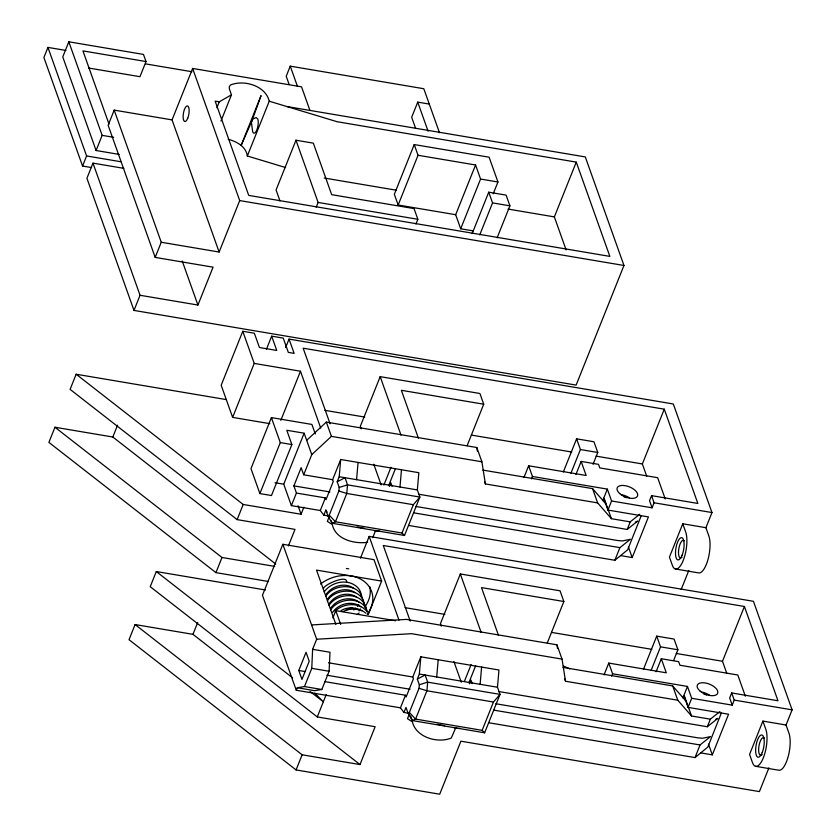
<?xml version="1.0" encoding="UTF-8"?>
<svg xmlns="http://www.w3.org/2000/svg" width="836" height="836" viewBox="0 0 836 836"><rect width="100%" height="100%" fill="white"/><g stroke="black" fill="none" stroke-linecap="round" stroke-linejoin="round"><path stroke-width="1.25" d="M408.595 713.244L403.966 712.46L400.434 707.831L296.257 690.243L297.282 687.735L304.492 686.555L311.765 668.34L312.622 649.321L316.666 639.226L282.85 544.278L373.995 559.671L381.624 581.093L368.227 614.596M297.282 687.735L314.649 690.682L321.839 689.491L329.112 671.266L329.99 652.247L312.622 649.321M327.858 515.76L329.227 515.143L338.883 491.004L339.197 487.44L337.19 481.787L339.207 476.739L340.701 459.497L418.836 472.695L417.342 489.927L419.871 497.065L404.499 535.479L332.153 523.263L327.858 515.76L325.852 510.096L323.835 515.154L328.464 515.937M417.342 489.927L356.575 479.665L358.069 462.433M399.974 487.001L401.468 469.769M407.989 713.066L409.358 712.46L419.014 688.321L419.327 684.757L417.321 679.093L419.338 674.046L420.842 656.814L498.967 670.012L497.472 687.244L500.012 694.382L484.64 732.796L412.284 720.569L407.989 713.066L405.982 707.413L403.966 712.46M497.472 687.244L436.705 676.982L438.2 659.75M480.115 684.308L481.609 667.076M346.543 582.358C348.225 573.945 324.086 584.542 323.448 588.513M293.896 485.894L301.148 467.669L303.687 474.806L332.623 479.697L333.261 481.484L325.988 499.698L325.35 497.911L296.425 493.052L293.896 485.894L329.886 491.934M298.786 670.493L306.049 652.279L309.226 661.203L301.953 679.417L298.786 670.493L305.182 671.569M65.939 50.442L47.934 47.401L43.9 57.496L82.565 166.05L91.563 167.566M88.459 67.998L139.957 76.693L146.018 61.55L143.478 54.413L68.813 41.8L62.763 56.942L96.088 150.511L119.224 154.42M82.565 166.05L86.599 155.956L47.934 47.401M96.088 150.511L102.149 135.359L68.813 41.8M123.843 168.349L92.984 163.135L86.923 178.287L133.99 310.417L576.129 385.093L623.969 265.482L585.294 156.928L286.8 106.517M114.187 110.122L161.244 242.252L219.126 252.033L172.059 119.893L114.187 110.122L108.126 125.275L155.193 257.404L213.065 267.175L197.923 305.046L140.04 295.265L92.984 163.135M172.059 119.893L192.635 68.447L301.535 86.839L309.926 110.415M275.765 564.06L112.829 437.019L54.957 427.248L48.896 442.39L215.928 572.629L268.513 581.511M226.431 399.618L76.16 374.235L70.099 389.377L237.131 519.616L295.003 529.387L288.378 545.96M133.99 310.417L140.04 295.265M155.193 257.404L161.244 242.252M216.89 107.771L219.272 101.814L231.467 94.823L229.43 89.097L229.242 86.892L230.36 85.042C243.778 79.399 265.576 85.596 269.244 101.208L247.331 155.987L285.599 167.555M220.986 121.032L231.467 94.823M112.829 437.019L117.562 425.19M439.496 132.767L423.8 88.721L290.249 66.159L286.215 76.264L289.151 84.509M219.126 252.033L239.702 200.588L192.635 68.447M415.962 224.027L417.854 219.283L414.039 208.582L331.683 194.673L313.333 143.155L295.975 140.229L276.079 189.96L279.987 200.933M675.352 568.971L698.499 572.879A20.66 7.179 -80.4 0 0 707.946 559.629A20.66 7.179 -80.4 0 0 708.834 535.907L705.908 527.694L711.969 512.552L673.304 403.987L289.037 339.092L294.126 353.367L288.336 352.395L283.247 338.12L271.669 336.156L276.758 350.441L259.432 347.515L254.353 333.24L242.774 331.275L221.185 385.25L232.627 417.383L269.892 423.674M265.472 589.986L156.29 571.542L150.229 586.694L317.272 716.933L375.145 726.703L359.992 764.564L192.959 634.336L135.087 624.555L129.026 639.707L296.069 769.946L439.705 794.2L460.908 741.187L759.412 791.598L768.911 767.835M316.238 207.182L318.129 202.448L295.975 140.229M232.627 417.383L254.217 363.409L242.774 331.275M266.391 349.354L271.669 336.156M285.64 347.567L289.037 339.092M315.287 433.957L311.901 424.437L271.386 417.603L250.988 468.599L259.891 493.585L271.47 495.539L291.858 444.543L286.779 430.268L304.137 433.194L311.765 454.617L303.687 474.806M215.928 572.629L221.989 557.487L54.957 427.248M237.131 519.616L243.192 504.474L76.16 374.235M192.959 634.336L197.693 622.496M280.812 420.393L300.479 371.215L254.217 363.409M259.891 493.585L280.29 442.589L271.386 417.603M429.307 104.082L417.739 102.128L411.678 117.28L415.565 128.201M493.198 193.827L497.942 181.987L489.112 157.21L414.228 144.565L394.341 194.297L398.155 205.008L455.672 214.716L460.688 228.782L473.092 230.872M323.835 515.154L320.303 510.524L291.367 505.634L283.738 484.19L304.137 433.194M398.155 205.008L418.042 155.277L414.228 144.565M282.85 544.278L262.452 595.274L296.257 690.243M243.192 504.474L301.065 514.245L303.896 507.159M332.623 479.697L340.701 459.497M467.146 445.651L483.72 404.206L479.906 393.495L380.181 376.649L360.295 426.381L361.162 428.826M329.248 516.596L327.336 521.371L332.268 524.548C335.539 539.523 354.454 544.184 367.673 542.313M455.672 214.716L475.569 164.985L418.042 155.277M460.688 228.782L480.575 179.05L475.569 164.985M472.162 233.631L488.736 192.186L506.093 195.122L509.908 205.834L497.127 237.8M479.76 234.864L492.55 202.897L488.736 192.186M383.881 485.047L390.976 467.293M332.874 617.908L335.779 610.646L395.627 620.761M388.698 485.538L395.48 468.568M360.452 558.197L369.167 536.409L753.435 601.303L792.1 709.858L786.049 725.011L788.965 733.214A20.66 7.179 -80.4 0 1 788.087 756.946A20.66 7.179 -80.4 0 1 778.63 770.196L755.483 766.288M389.398 486.458L390.851 482.821L392.074 486.259M372.741 537.673L375.615 530.505M296.069 769.946L302.12 754.793L135.087 624.555M317.272 716.933L326.165 694.695M404.499 535.479L402.001 533.023L413.329 504.704L419.871 497.065L347.525 484.849L339.197 487.44M566.129 249.943L554.352 216.89L576.265 162.111L337.127 121.722L269.244 101.208M325.068 681.664L405.491 695.228L406.129 697.015L413.392 678.79L412.765 677.014L420.842 656.814M547.277 642.957L563.861 601.512L560.047 590.812L460.322 573.966L440.426 623.698L441.293 626.133M409.389 713.913L407.477 718.688L412.399 721.865C416.077 737.467 437.865 743.664 451.283 738.021L455.745 727.811M523.9 477.607L528.634 465.767L586.161 475.485L581.156 461.42L598.513 464.356L599.788 467.92L657.66 477.701L665.216 498.904M531.508 478.85L532.448 476.478L528.634 465.767M464.482 681.173L471.117 664.599M468.829 682.845L475.611 665.874M469.529 683.775L470.981 680.138L472.215 683.576M563.328 471.985L576.589 438.827L593.947 441.763L597.761 452.464L593.027 464.304M570.925 473.218L580.403 449.538L576.589 438.827M575.941 474.451L581.156 461.42M484.64 732.796L482.142 730.34L493.47 702.021L500.012 694.382L427.666 682.155L419.327 684.757M602.746 500.607L607.344 489.123L532.448 476.478M620.605 555.595L632.183 557.549L648.443 516.909L607.929 510.065L611.565 500.983L607.344 489.123M646.719 476.196L642.361 463.959L664.265 409.18L303.154 348.184L330.095 423.81M408.679 525.447L614.857 560.266L619.904 547.643L630.386 539.262L622.465 540.944L617.376 540.484L415.701 506.438M418.439 494.191L627.188 529.449L630.219 521.873L639.739 514.255M641.191 515.77L627.648 549.816L614.857 560.266M664.265 409.18L697.851 503.45L651.547 495.633L649.53 500.68L652.07 507.818L611.565 500.983M652.07 507.818L654.097 502.77L651.547 495.633M604.041 674.924L608.775 663.084L666.302 672.802L661.286 658.737L678.654 661.663L679.919 665.237L737.801 675.007L745.346 696.21M611.638 676.157L612.589 673.795L608.775 663.084M643.459 669.291L656.72 636.144L674.077 639.07L677.902 649.781L673.638 660.44M681.173 589.537L688.78 570.518M651.066 670.524L660.534 646.845L656.72 636.144M656.082 671.757L661.286 658.737M682.887 697.914L687.474 686.44L612.589 673.795M700.735 752.912L712.314 754.866L728.574 714.226L688.059 707.381L691.696 698.29L687.474 686.44M726.85 673.513L722.492 661.266L744.406 606.487L383.285 545.5L410.225 621.127M488.809 722.753L694.998 757.583L700.045 744.96L710.516 736.579L702.606 738.251L697.506 737.791L495.832 703.745M498.58 691.508L707.319 726.756L710.349 719.179L719.88 711.572M721.322 713.087L707.778 747.133L694.998 757.583M744.406 606.487L777.982 700.767L731.688 692.95L729.671 697.997L732.211 705.135L691.696 698.29M732.211 705.135L734.227 700.087L731.688 692.95M291.367 505.634L296.425 493.052M320.303 510.524L325.35 497.911M400.434 707.831L405.491 695.228M682.761 523.785L669.437 557.11L672.353 565.314A20.66 7.179 -80.4 0 0 683.221 560.433A20.66 7.179 -80.4 0 0 685.687 531.999L682.761 523.785L705.908 527.694M762.892 721.092L749.568 754.417L752.494 762.631A20.66 7.179 -80.4 0 0 763.352 757.75A20.66 7.179 -80.4 0 0 765.818 729.305L762.892 721.092L786.049 725.011M357.463 606.518L358.738 604.522M359.114 610.959L360.389 608.953M324.211 591.794C329.394 584.73 338.549 581.062 347.191 582.295M326.082 594.438C332.028 585.848 344.871 582.107 353.503 588.157M325.779 596.361C333.752 583.005 360.88 582.64 362.814 600.352M327.733 598.9C333.407 590.237 346.919 586.82 355.007 592.599M327.419 600.823C335.309 587.551 362.354 587.123 364.402 604.741M329.311 603.467C335.246 594.887 348.079 591.157 356.7 597.186M328.987 605.389C336.939 592.912 360.818 591.365 365.865 607.03M330.962 607.929C336.929 598.733 351.036 595.89 359.083 602.15M330.628 609.862C338.632 597.541 362.239 595.817 367.422 611.429M332.54 612.495C338.486 603.467 352.541 600.248 360.776 606.737M353.753 610.019L355.603 608.274M306.676 440.332L326.333 422.096L476.802 447.511L481.891 461.785L485.392 483.94L597.646 502.896L611.409 518.696L630.219 521.873M311.765 454.617L331.422 436.371L481.891 461.785M627.188 529.449L637.669 521.068A21.914 10.858 21.8 0 1 635.454 522.009M707.319 726.756L717.8 718.375A21.914 10.858 21.8 0 1 715.585 719.326M335.079 611.106C343.648 602.913 359.856 601.795 367.317 612.004M351.851 607.5L343.147 611.544M337.19 481.787L344.996 477.711L347.525 484.849L346.773 493.459L335.445 521.779L332.153 523.263L331.307 520.88M417.321 679.093L425.127 675.028L427.666 682.155L426.914 690.776L415.576 719.096L412.284 720.569L410.601 715.825M341.067 610.614C348.957 605.87 358.937 607.573 365.907 613.227M346.188 610.165C351.35 608.702 356.867 608.838 361.873 610.834M311.577 624.941L406.463 619.403L556.943 644.817L562.022 659.102L565.523 681.246L677.777 700.213L691.539 716.013L710.349 719.179M316.666 639.226L411.552 633.688L562.022 659.102M374.894 531.027L379.753 531.132M455.035 728.344L459.884 728.438M364.517 528.352L357.129 526.962M444.647 725.658L437.259 724.269M413.726 512.834L619.904 547.643M326.928 675.237L410.079 689.251M493.867 710.151L700.045 744.96M146.018 61.55L82.931 50.892L109.004 124.083M145.652 63.902L191.935 71.718M219.272 101.814L215.155 101.125L248.731 195.394L609.852 256.391L576.265 162.111M480.575 179.05L497.942 181.987M102.149 135.359L113.717 137.313M492.55 202.897L509.908 205.834M324.211 178.026L396.212 190.18M508.069 209.073L554.352 216.89M86.599 155.956L121.304 161.818M318.129 202.448L417.854 219.283M239.702 200.588L623.969 265.482M483.72 404.206L401.364 390.297L418.397 438.127M580.403 449.538L597.761 452.464M324.932 410.351L364.778 417.07M471.441 435.086L571.678 452.015M596.099 456.142L642.361 463.959M482.853 470.093L592.557 488.621L606.319 504.421L604.418 499.061M654.097 502.77L711.969 512.552M280.29 442.589L291.858 444.543M339.207 476.739L356.575 479.665M413.329 504.704L346.773 493.459L338.883 491.004M275.065 482.727L283.738 484.19M402.001 533.023L335.445 521.779L329.227 515.143M563.861 601.512L481.494 587.603L498.528 635.433M381.624 581.093L316.52 570.1L335.894 624.502M221.989 557.487L274.72 566.39M660.534 646.845L677.902 649.781M405.073 607.657L444.909 614.387M551.572 632.403L651.808 649.332M676.23 653.459L722.492 661.266M562.994 667.4L672.698 685.928L686.46 701.728M734.227 700.087L792.1 709.858M419.338 674.046L436.705 676.982M328.506 662.781L412.765 677.014M311.765 668.34L329.112 671.266M493.47 702.021L426.914 690.776L419.014 688.321M304.492 686.555L321.839 689.491M482.142 730.34L415.576 719.096L409.358 712.46M302.12 754.793L359.992 764.564M347.337 582.316C354.036 583.329 361.371 588.544 361.204 595.963M228.207 139.236C236.619 141.618 245.972 146.342 247.331 155.987M156.29 571.542L292.579 677.808M309.999 691.393L323.323 701.78L314.911 693.211M325.852 510.096L327.106 512.113M708.5 744.155L712.314 754.866M684.548 696.378L691.539 716.013M683.838 695.531L688.059 707.381M628.369 546.848L632.183 557.549M672.698 685.928L677.777 700.213M606.748 505.602L611.409 518.696M603.707 498.214L607.929 510.065M592.557 488.621L597.646 502.896M417.739 102.128L428.105 131.252M564.676 678.874L565.523 681.246M484.546 481.557L485.392 483.94M290.249 66.159L297.397 86.202M460.322 573.966L481.181 632.528M380.181 376.649L401.04 435.211M453.896 661.516L461.284 682.249M373.765 464.199L381.153 484.943M369.167 536.409L399.012 620.187M326.333 422.096L331.422 436.371M300.479 371.215L320.721 428.063M335.779 610.646L340.691 624.419M298.024 505.707L301.065 514.245M182.227 260.999L197.923 305.046M556.943 644.817L557.528 648.517M476.802 447.511L477.387 451.2M365.928 607.302L366.032 609.402M762.181 754.521A8.987 3.125 -80.4 0 1 758.837 746.799A8.987 3.125 -80.4 0 1 764.376 738.136M701.644 692.062A10.952 5.424 21.8 0 1 709.461 695.103M563.349 666.052A31.298 15.508 21.8 0 1 569.744 668.884M703.828 693.974A10.941 5.424 21.8 0 1 706.493 695.019M320.554 584.03A32.865 26.156 -19.6 0 1 362.51 580.226A32.865 26.156 -19.6 0 1 367.244 614.282M369.711 586.517A32.865 26.156 -19.6 0 1 364.705 607.145M359.114 613.028A32.865 26.156 -19.6 0 1 357.233 614.502M346.407 568.511A32.865 26.156 -19.6 0 1 348.696 568.825M623.698 496.668A10.941 5.424 21.8 0 1 626.363 497.702M682.051 557.204A8.987 3.125 -80.4 0 1 678.707 549.492A8.987 3.125 -80.4 0 1 684.245 540.819M621.503 494.745A10.952 5.424 21.8 0 1 629.32 497.786M251.396 122.411L252.681 131.774A7.921 2.759 -80.4 0 0 256.851 129.904A7.921 2.759 -80.4 0 0 257.791 119.005L256.15 117.521L252.723 119.099L241.165 145.349L261.062 95.617L251.396 122.411M762.223 752.536A11.296 3.929 -80.4 0 0 761.941 734.99A11.296 3.929 -80.4 0 0 755.629 750.77A11.296 3.929 -80.4 0 0 762.223 752.536M699.847 690.86A10.952 5.424 21.8 0 0 717.382 693.828A10.952 5.424 21.8 0 0 705.281 682.97A10.952 5.424 21.8 0 0 699.847 690.86M619.706 493.553A10.952 5.424 21.8 0 0 637.251 496.511A10.952 5.424 21.8 0 0 625.14 485.664A10.952 5.424 21.8 0 0 619.706 493.553M682.092 555.229A11.296 3.929 -80.4 0 0 681.8 537.673A11.296 3.929 -80.4 0 0 675.498 553.453A11.296 3.929 -80.4 0 0 682.092 555.229M187.745 118.242A7.921 2.759 -80.4 0 0 187.546 105.932A7.921 2.759 -80.4 0 0 183.126 116.998A7.921 2.759 -80.4 0 0 187.745 118.242"/></g></svg>
